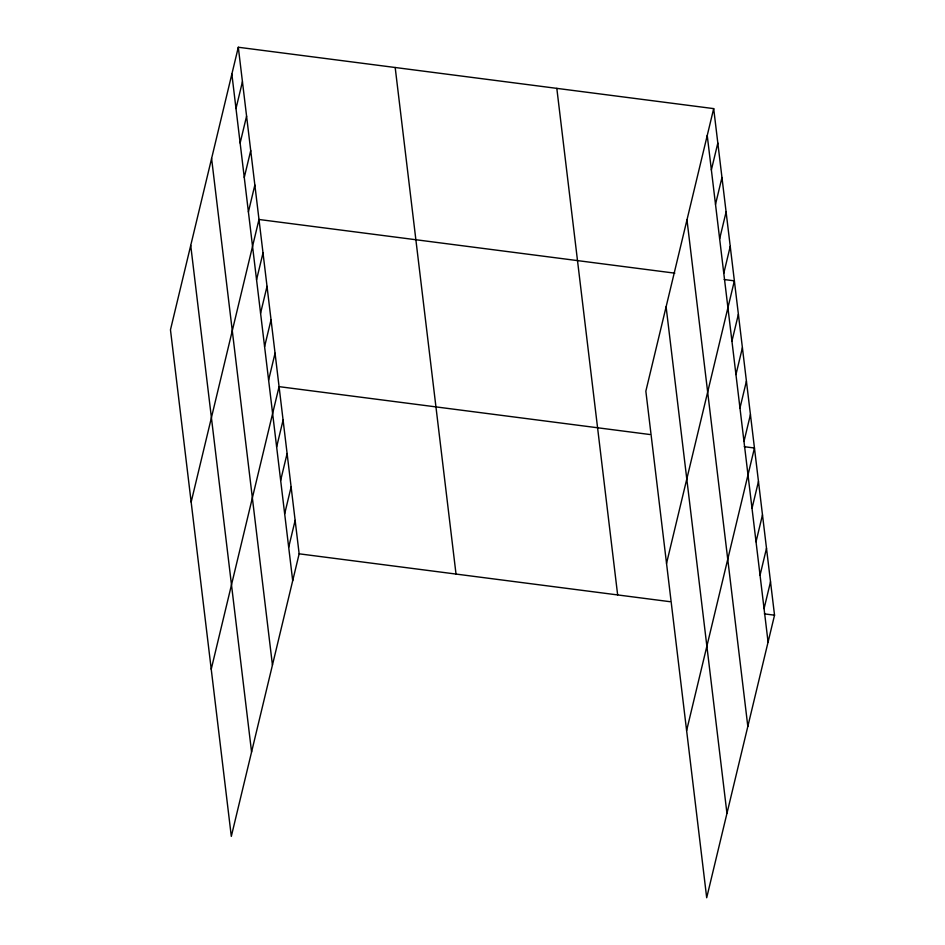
<?xml version="1.0" encoding="UTF-8"?>
<svg xmlns="http://www.w3.org/2000/svg" width="945" height="945" viewBox="0 0 945 945"><rect width="100%" height="100%" fill="white"/><g stroke="black" fill="none" stroke-linecap="round" stroke-linejoin="round"><path stroke-width="1.42" d="M238.305 47.25L170.466 329.817L231.312 836.384L299.152 553.817L238.305 47.25L713.688 108.616L774.534 615.183L706.695 897.75L645.848 391.183L713.688 108.616M235.99 108.569L242.44 81.695M240.136 143.014L246.586 116.14M244.271 177.459L250.72 150.586M248.405 211.916L254.855 185.043M191.162 502.055L258.989 219.488L674.824 273.164M256.556 279.791L263.005 252.917M260.572 313.22L267.022 286.347M264.588 346.661L271.038 319.788M268.604 380.091L275.054 353.217M211.231 669.214L279.07 386.647L649.865 434.511M276.637 446.961L283.087 420.088M280.653 480.391L287.103 453.517M284.669 513.832L291.119 486.958M288.686 547.261L295.135 520.388M711.372 169.935L717.822 143.061M715.507 204.38L721.956 177.506M719.641 238.825L726.103 211.952M723.787 273.27L730.237 246.397M666.532 563.409L734.371 280.854L724.201 279.531M731.938 341.157L738.388 314.283M735.954 374.586L742.404 347.713M739.97 408.027L746.42 381.154M743.987 441.457L750.436 414.583M686.613 730.579L754.453 448.013L744.282 446.702M752.019 508.327L758.469 481.454M756.035 541.757L762.485 514.883M760.052 575.186L766.501 548.313M764.068 608.627L770.518 581.754M299.152 553.817L669.946 601.681M764.363 613.872L774.534 615.183M707.238 135.489L768.072 642.057M686.98 219.866L747.826 726.433M666.107 306.806L726.953 813.373M556.818 88.369L617.652 594.937M395.187 67.497L456.022 574.076M231.856 74.123L292.702 580.691M211.597 158.5L272.443 665.067M190.725 245.44L251.571 752.007"/></g></svg>
